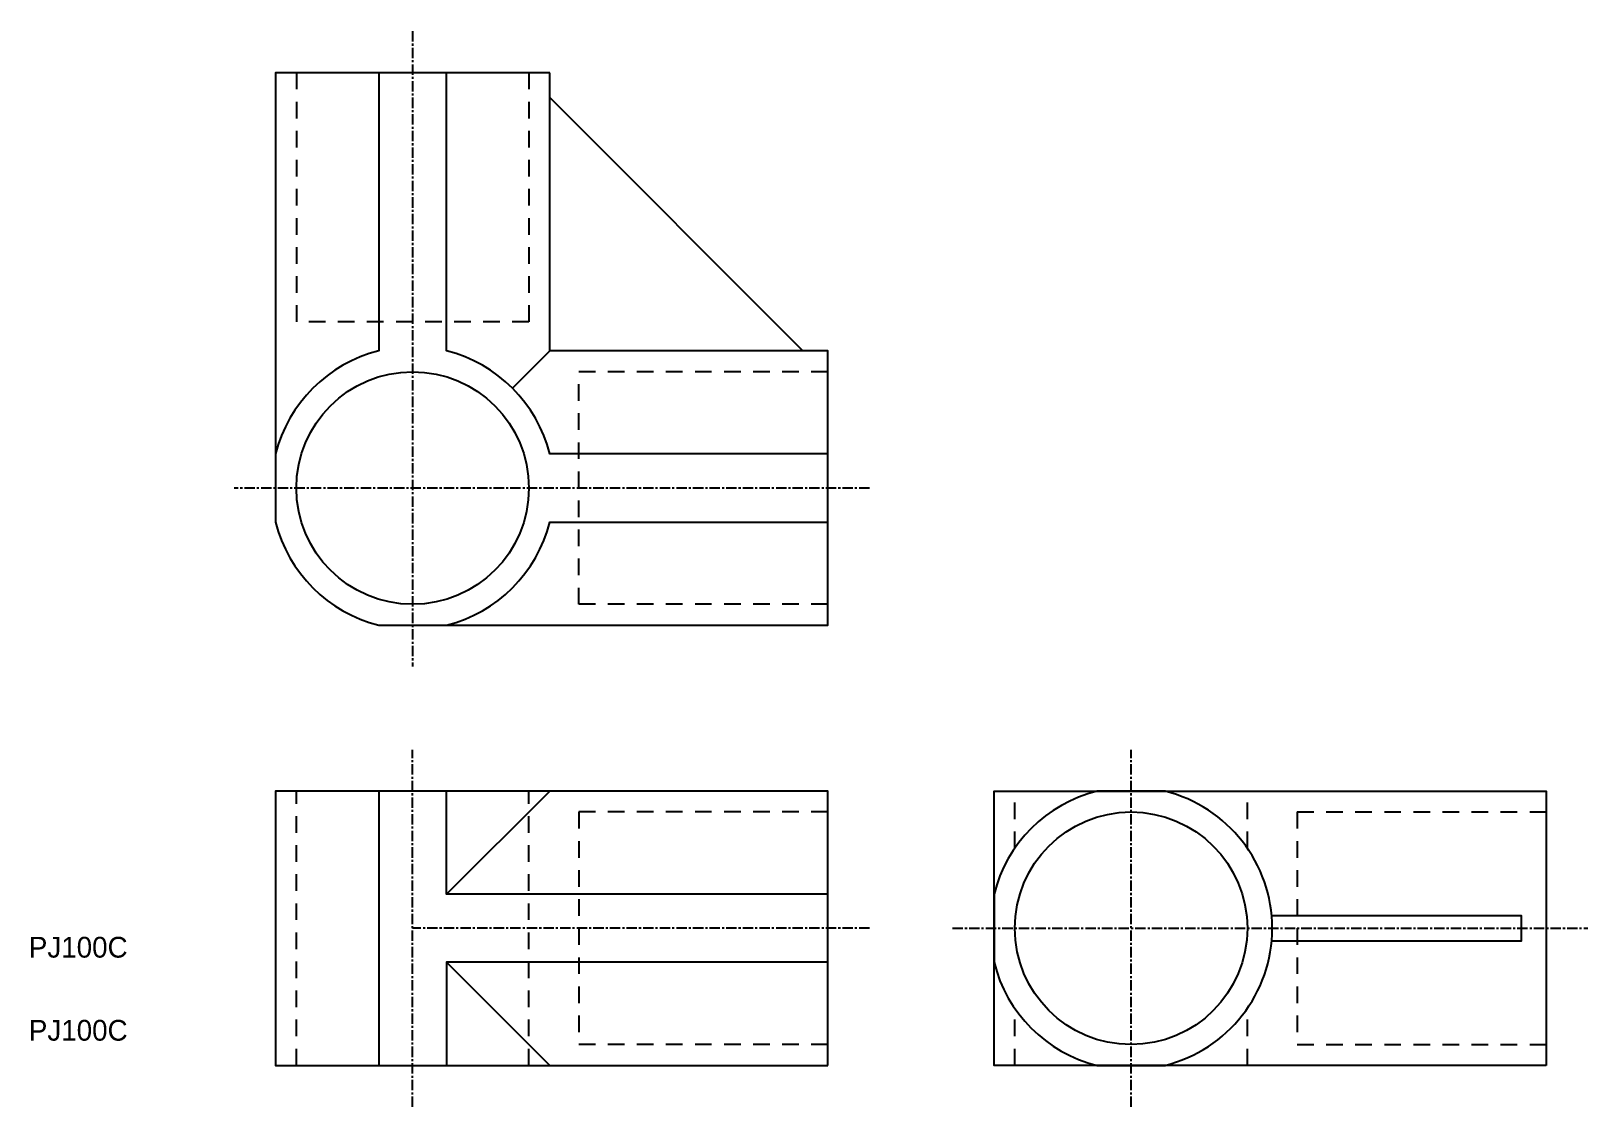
# Model space of a CAD drawing. Extents: x 0 to 188, y -2 to 128.
import ezdxf

# ---------------------------------------------------------------- set-up
doc = ezdxf.new("R2010")
doc.units = 0
doc.linetypes.add('CENTER', pattern=[2, 1.25, -0.25, 0.25, -0.25])
doc.linetypes.add('DASHED', pattern=[3.5, 2, -1.5])
doc.layers.get('0').update_dxf_attribs({"linetype": 'CONTINUOUS'})
doc.layers.add('CENTER', color=1, linetype='CENTER')

msp = doc.modelspace()

# ---------------------------------------------------------------- linework, layer by layer
at = {"color": 3, "linetype": 'DASHED'}
for p, q in [((32.21, 122.82), (32.21, 92.82)), ((60.21, 122.82), (60.21, 92.82)), ((60.21, 92.82), (32.21, 92.82)), ((66.21, 58.82), (66.21, 86.82)), ((96.21, 86.82), (66.21, 86.82)), ((96.21, 58.82), (66.21, 58.82)), ((32.21, 3.32), (32.21, 36.32)), ((60.21, 3.32), (60.21, 36.32)), ((118.71, 29.47), (118.71, 36.32)), ((146.71, 29.47), (146.71, 36.32)), ((66.21, 33.82), (66.21, 5.82)), ((96.21, 33.82), (66.21, 33.82)), ((152.71, 33.82), (152.71, 5.82)), ((152.71, 33.82), (182.71, 33.82)), ((118.71, 3.32), (118.71, 10.18)), ((146.71, 3.32), (146.71, 10.18)), ((96.21, 5.82), (66.21, 5.82)), ((152.71, 5.82), (182.71, 5.82))]:
    msp.add_line(p, q, dxfattribs=at)
at = {"color": 7, "linetype": 'CONTINUOUS'}
for p, q in [((62.71, 119.82), (93.21, 89.32)), ((62.71, 89.32), (58.23, 84.84)), ((42.12, 36.32), (42.12, 3.32)), ((50.3, 23.92), (62.71, 36.32)), ((50.3, 15.73), (62.71, 3.32))]:
    msp.add_line(p, q, dxfattribs=at)
for p, q in [((29.71, 76.92), (29.71, 68.73)), ((116.21, 15.73), (116.21, 23.92))]:
    msp.add_line(p, q)
for points in [[(42.12, 122.82), (42.12, 89.32, 0.277977), (29.71, 76.92)], [(96.21, 76.92), (62.71, 76.92, 0.277977), (50.3, 89.32), (50.3, 122.82)], [(50.3, 56.32, 0.277977), (62.71, 68.73), (96.21, 68.73)]]:
    msp.add_lwpolyline(points, format="xyb", dxfattribs=at)
for points in [[(62.71, 122.82), (29.71, 122.82), (29.71, 68.73, 0.277977), (42.12, 56.32), (96.21, 56.32), (96.21, 89.32), (62.71, 89.32)], [(136.8, 3.32, 0.782262), (136.8, 36.32), (128.62, 36.32, 0.277977), (116.21, 23.92), (116.21, 15.73, 0.277977), (128.62, 3.32)]]:
    msp.add_lwpolyline(points, format="xyb", close=True, dxfattribs=at)
for points in [[(96.21, 3.32), (96.21, 36.32), (29.71, 36.32), (29.71, 3.32)], [(182.71, 3.32), (116.21, 3.32), (116.21, 36.32), (182.71, 36.32)]]:
    msp.add_lwpolyline(points, close=True, dxfattribs=at)
for points in [[(96.21, 23.92), (50.3, 23.92), (50.3, 36.32)], [(149.64, 18.32), (179.71, 18.32), (179.71, 21.32), (149.64, 21.32)], [(96.21, 15.73), (50.3, 15.73), (50.3, 3.32)]]:
    msp.add_lwpolyline(points, dxfattribs=at)
for centre in [(46.21, 72.82), (132.71, 19.82)]:
    msp.add_circle(centre, 14, dxfattribs=at)
at = {"layer": 'CENTER', "color": 1, "linetype": 'CENTER'}
for p, q in [((46.21, 127.82), (46.21, 51.32)), ((101.21, 72.82), (24.71, 72.82)), ((46.21, -1.68), (46.21, 41.32)), ((132.71, -1.68), (132.71, 41.32)), ((101.21, 19.82), (46.21, 19.82)), ((111.21, 19.82), (187.71, 19.82))]:
    msp.add_line(p, q, dxfattribs=at)

# ---------------------------------------------------------------- texts
at = {"color": 7, "linetype": 'CONTINUOUS'}
for p in [(0, 16.29), (0, 6.29)]:
    msp.add_text('PJ100C', height=2.5, dxfattribs=at).set_placement(p)

doc.saveas('drawing.dxf')
